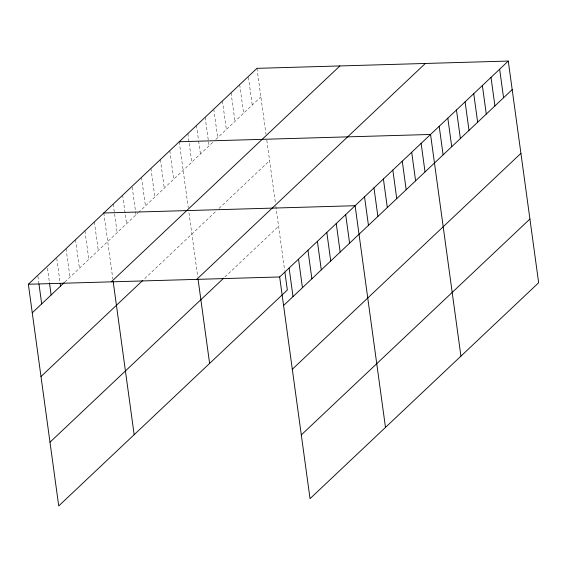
<?xml version="1.0" encoding="UTF-8"?>
<svg xmlns="http://www.w3.org/2000/svg" width="567" height="567" viewBox="0 0 567 567"><rect width="100%" height="100%" fill="white"/><g stroke="black" fill="none" stroke-linecap="round" stroke-linejoin="round"><path stroke-width="0.43" stroke-dasharray="2.83 2.13" d="M64.95 281.934L137.88 213.057M138.511 212.462L213.376 141.757M215.843 139.425L260.877 96.893M144.727 278.574L216.551 210.733M219.018 208.408L269.608 160.631M224.929 276.987L278.603 226.297M256.964 68.345L266.001 134.287M266.816 140.233L275.484 203.532M275.846 206.161L284.655 270.487M248.445 77.36L252.237 105.051M239.692 84.653L243.604 113.209M231.053 92.811L234.965 121.366M222.42 100.969L226.332 129.524M213.78 109.126L217.693 137.675M205.148 117.284L209.06 145.832M196.508 125.442L198.521 140.148M198.641 141.013L200.42 153.99M187.875 133.592L191.781 162.148M179.236 141.75L188.272 207.699M188.967 212.795L197.755 276.944M169.802 150.659L173.715 179.215M160.376 159.568L164.288 188.116M150.942 168.47L154.855 197.025M141.516 177.379L145.428 205.927M132.203 187.153L135.995 214.836M122.656 195.19L126.561 223.745M113.223 204.099L117.135 232.647M103.796 213.001L112.826 278.95M94.363 221.91L98.275 250.465M84.93 230.819L88.842 259.367M75.503 239.721L79.415 268.276M66.07 248.63L69.982 277.185M56.757 258.403L59.96 281.764M47.451 268.17L49.343 282.019M37.897 276.214L38.847 283.139"/><path stroke-width="0.85" d="M284.889 272.188L287.334 290.035L58.72 505.941L28.35 284.251L256.964 68.345L508.28 61.059L538.65 282.749L310.036 498.655L279.666 276.965L508.28 61.059M32.262 312.807L64.326 282.529M111.288 281.849L339.902 65.935M40.994 376.545L142.841 280.353M196.735 279.375L425.349 63.461M49.988 442.21L223.696 278.149M283.578 305.521L512.192 89.607M292.31 369.259L520.924 153.345M301.304 434.924L529.918 219.011M179.236 141.75L430.551 134.464L460.921 356.154M103.796 213.001L355.112 205.715L385.475 427.405M28.35 284.251L279.666 276.965M499.647 69.209L503.56 97.765M491.008 77.367L494.92 105.923M482.375 85.525L486.28 114.08M473.736 93.683L477.648 122.238M465.096 101.84L469.008 130.389M456.463 109.998L460.376 138.546M447.824 118.156L451.736 146.704M439.191 126.306L443.103 154.862M421.125 143.373L425.037 171.929M411.692 152.282L415.604 180.83M402.265 161.184L406.17 189.739M392.832 170.093L396.744 198.641M383.398 178.995L387.311 207.55M373.972 187.904L377.884 216.459M364.538 196.813L368.451 225.361M345.679 214.624L349.591 243.179M336.252 223.533L340.157 252.081M326.819 232.435L330.731 260.99M317.385 241.344L321.298 269.892M307.959 250.245L311.871 278.801M298.525 259.154L302.438 287.71M289.099 268.063L293.011 296.612M198.117 279.566L209.606 363.44M113.173 281.494L134.159 434.691M60.194 283.493L60.556 286.087M49.464 282.883L51.122 294.996M38.967 284.003L41.689 303.898"/></g></svg>
